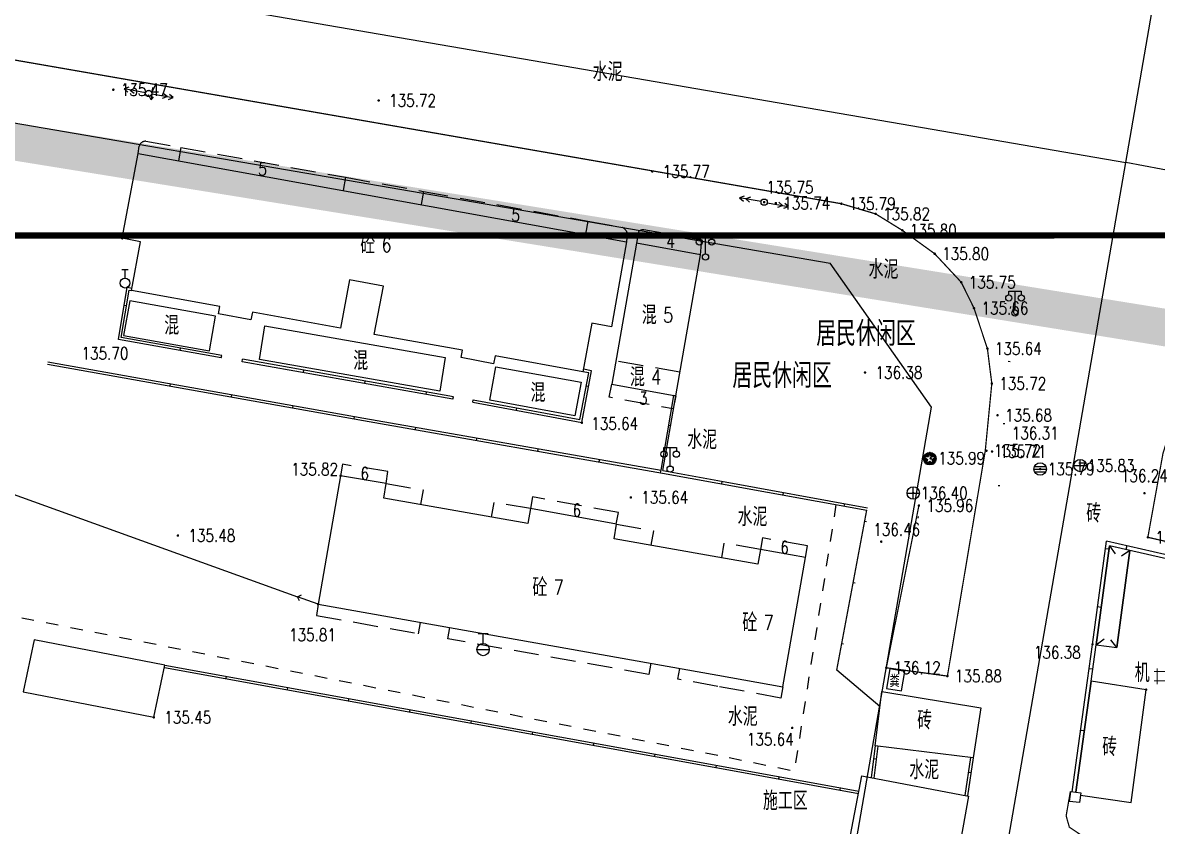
# Model space of a CAD drawing. Extents: x 529262 to 576451, y 2694391 to 2717535.
# Drawn here: x 563309.2 to 563400.3, y 2710519.3 to 2710583.8 of the extents above; entities that cross this region are included whole.
import ezdxf
from ezdxf.enums import TextEntityAlignment as Align
from ezdxf.xclip import XClip

# ---------------------------------------------------------------- set-up
doc = ezdxf.new("R2010")
doc.units = 0
doc.header["$XCLIPFRAME"] = 0
for name, pattern in [('X2', [10, 8, -2]), ('X5', [3, 2, -1]), ('X6', [2, 1, -1])]:
    doc.linetypes.add(name, pattern=pattern)
for name, color, linetype in [('COMPONENT', 8, 'Continuous'), ('DLDW', 8, 'Continuous'), ('DLSS', 4, 'Continuous'), ('GCD', 8, 'Continuous'), ('GXYZ', 8, 'Continuous'), ('JMD', 8, 'Continuous'), ('PP-COM', 7, 'Continuous'), ('RD-中线', 40, 'Continuous'), ('RD-红线', 7, 'Continuous'), ('ZJ', 7, 'Continuous')]:
    doc.layers.add(name, color=color, linetype=linetype)
doc.layers.add('SXSS', color=5, linetype='Continuous', lineweight=0)
doc.styles.add('HZ', font='rs.shx', dxfattribs={"width": 0.8, "bigfont": 'hztxt.shx'})

# ---------------------------------------------------------------- blocks, each defined once
blk = doc.blocks.new('A$C19FD0107')
at = {"layer": 'RD-中线', "color": 8, "linetype": 'Continuous', "flags": 128}
blk.add_lwpolyline([(-7700.147, 15606.145), (-7604.059, 16159.91), (-7604.059, 16159.911), (-7596.391, 16204.105), (-7596.391, 16204.105), (-7583.798, 16276.681, 0.000297), (-7583.737, 16277.033), (-7578.344, 16308.335, -0.000153), (-7578.312, 16308.517), (-7563.369, 16394.933, -0.000362), (-7563.294, 16395.361), (-7551.506, 16462.95, -0.000187), (-7551.467, 16463.171), (-7534.022, 16562.75)], format="xyb", dxfattribs=at)
for points in [[(-8319.852, 16305.853), (-7600.228, 16181.992)], [(-7453.218, 16156.073), (-7578.925, 16177.971), (-7600.228, 16181.992)]]:
    blk.add_lwpolyline(points, dxfattribs=at)
at = {"layer": 'RD-红线', "color": 8, "linetype": 'Continuous', "flags": 128}
for points in [[(-7729.25, 16192.023), (-7623.974, 16173.903)], [(-7643.308, 16003.907), (-7642.452, 16008.839), (-7615.817, 16162.338)]]:
    blk.add_lwpolyline(points, dxfattribs=at)
at = {"layer": 'RD-红线', "color": 8}
blk.add_lwpolyline([(-7615.817, 16162.338), (-7623.974, 16173.903, 0.414611)], format="xyb", dxfattribs=at)
blk = doc.blocks.new('gc097')
at = {"color": 8}
for p, q in [((-1, 2.9), (-1, 3.5)), ((-1, 3.5), (1, 3.5)), ((0, 0.5), (0, 3.5)), ((1, 3.5), (1, 2.9))]:
    blk.add_line(p, q, dxfattribs=at)
for centre in [(-1, 2.4), (1, 2.4), (0, 0)]:
    blk.add_circle(centre, 0.5, dxfattribs=at)
blk = doc.blocks.new('gc146')
for p, q in [((-1.25, 0.75), (1.25, 0.75)), ((-0.75, -1.25), (-0.75, 1.25)), ((0.75, -1.25), (0.75, 1.25)), ((-1.25, -0.75), (1.25, -0.75))]:
    blk.add_line(p, q)
blk = doc.blocks.new('gc013a')
at = {"linetype": 'Continuous'}
blk.add_line((0.5, 0), (4, 0), dxfattribs=at)
at = {"linetype": 'Continuous', "flags": 128}
for points in [[(2.31, -0.4), (3, 0), (2.31, 0.4)], [(3.31, -0.4), (4, 0), (3.31, 0.4)]]:
    blk.add_lwpolyline(points, dxfattribs=at)
blk = doc.blocks.new('gc170')
at = {"color": 8, "linetype": 'Continuous'}
blk.add_circle((0, 0), 0.5, dxfattribs=at)
blk = doc.blocks.new('GC200')
at = {"linetype": 'Continuous', "const_width": 0.2, "flags": 128}
blk.add_lwpolyline([(-0.1, 0, 1), (0.1, 0, 1)], format="xyb", close=True, dxfattribs=at)
blk = doc.blocks.new('gc134')
for p, q in [((-0.5, 2.2), (0.5, 2.2)), ((0, 0.8), (0, 2.2))]:
    blk.add_line(p, q)
blk.add_circle((0, 0), 0.8)
blk = doc.blocks.new('gc232')
for p, q in [((0.5, 1), (0.5, -1)), ((0.5, -1), (0.19, -0.46)), ((0.5, -1), (0.81, -0.46))]:
    blk.add_line(p, q)
blk.add_circle((0, 0), 0.5)
blk = doc.blocks.new('gc133')
for p, q in [((-0.8, 2.6), (0.8, 2.6)), ((0, 1), (0, 2.6)), ((-1, 0), (1, 0))]:
    blk.add_line(p, q)
blk.add_circle((0, 0), 1)
blk = doc.blocks.new('gc013b')
at = {"linetype": 'Continuous'}
blk.add_line((0.5, 0), (4, 0), dxfattribs=at)
at = {"linetype": 'Continuous', "flags": 128}
blk.add_lwpolyline([(3.5, 0.5), (4, 0), (3.5, -0.5)], dxfattribs=at)
blk = doc.blocks.new('gcbj0102')
for p, q in [((-1, 0), (1, 0)), ((0, -1), (0, 1))]:
    blk.add_line(p, q)
blk.add_circle((0, 0), 1)
blk = doc.blocks.new('gcbj0103')
for p, q in [((-1, 0), (1, 0)), ((-0.9, 0.43), (0.9, 0.43)), ((-0.88, -0.47), (0.88, -0.47))]:
    blk.add_line(p, q)
blk.add_circle((0, 0), 1)
blk = doc.blocks.new('*U11')
at = {"linetype": 'Continuous'}
for points in [[(-1.14, -0.07), (-0.87, -0.76), (-1.13, 0.09)], [(-1.13, 0.09), (-0.73, -0.88), (-1.09, 0.24)], [(-0.73, -0.88), (-1.13, 0.09), (-0.87, -0.76)], [(-0.36, 0.24), (-0.55, 0.84), (-1.09, 0.24)], [(-0.73, 0.74), (-1.09, 0.24), (-0.55, 0.84)], [(-1.09, 0.24), (-0.73, 0.74), (-1.01, 0.43)], [(-0.5, -0.19), (-1.09, 0.24), (-0.73, -0.88)], [(-0.88, 0.6), (-1.01, 0.43), (-0.73, 0.74)], [(-0.55, 0.84), (-0.36, 0.24), (-0.35, 0.91)], [(-0.14, 0.93), (-0.35, 0.91), (-0.36, 0.24)], [(-0.14, 0.93), (0.09, 0.24), (0.07, 0.91)], [(0.81, 0.24), (0.07, 0.91), (0.09, 0.24)], [(0.07, 0.91), (0.81, 0.24), (0.27, 0.84)], [(0.22, -0.19), (0.45, -0.88), (0.81, 0.24)], [(0.73, 0.43), (0.27, 0.84), (0.81, 0.24)], [(0.27, 0.84), (0.73, 0.43), (0.45, 0.74)], [(0.6, 0.6), (0.45, 0.74), (0.73, 0.43)], [(0.59, -0.76), (0.81, 0.24), (0.45, -0.88)], [(0.81, 0.24), (0.59, -0.76), (0.85, 0.09)], [(0.7, -0.61), (0.85, 0.09), (0.59, -0.76)], [(0.85, 0.09), (0.7, -0.61), (0.86, -0.07)], [(-0.87, -0.76), (-1.14, -0.07), (-0.98, -0.61)], [(-1.12, -0.26), (-0.98, -0.61), (-1.14, -0.07)], [(-0.98, -0.61), (-1.12, -0.26), (-1.07, -0.44)], [(-0.73, -0.88), (-0.55, -0.98), (-0.14, -0.45)], [(-0.35, -1.05), (-0.14, -0.45), (-0.55, -0.98)], [(-0.14, -0.45), (-0.35, -1.05), (0.45, -0.88)], [(-0.14, -1.07), (0.45, -0.88), (-0.35, -1.05)], [(0.45, -0.88), (-0.14, -1.07), (0.27, -0.98)], [(0.07, -1.05), (0.27, -0.98), (-0.14, -1.07)], [(0.79, -0.44), (0.86, -0.07), (0.7, -0.61)], [(0.86, -0.07), (0.79, -0.44), (0.84, -0.26)]]:
    blk.add_solid(points, dxfattribs=at)
blk = doc.blocks.new('gcbj0112')
at = {"linetype": 'Continuous'}
for p, q in [((-1.09, 0.24), (-0.5, -0.19)), ((-0.36, 0.24), (-1.09, 0.24)), ((-0.14, 0.93), (-0.36, 0.24)), ((0.09, 0.24), (-0.14, 0.93)), ((0.81, 0.24), (0.09, 0.24)), ((0.22, -0.19), (0.81, 0.24)), ((-0.5, -0.19), (-0.73, -0.88)), ((-0.73, -0.88), (-0.14, -0.45)), ((-0.14, -0.45), (0.45, -0.88)), ((0.45, -0.88), (0.22, -0.19))]:
    blk.add_line(p, q, dxfattribs=at)
blk.add_circle((-0.14, -0.07), 1, dxfattribs=at)
for p in [(-1.09, 0.24), (-0.14, 0.93), (0.81, 0.24), (-0.73, -0.88), (0.45, -0.88)]:
    blk.add_point(p, dxfattribs=at)
blk.add_blockref('*U11', (0, 0), dxfattribs=at)

msp = doc.modelspace()

# ---------------------------------------------------------------- hatches: boundary and pattern name
at = {"layer": 'DLDW', "linetype": 'Continuous'}
h = msp.add_hatch(dxfattribs=at)
h.set_pattern_fill('1061', color=256, scale=0.5, style=0)
h.set_pattern_definition([(0, (114.99765, 2.56804), (0.5, 0.5), [0, -1]), (0, (115.49765, 3.06804), (0.5, 0.5), [0, -1])])
h.paths.add_polyline_path([(563380.02, 2710531.723), (563378.805, 2710531.92), (563378.544, 2710530.362), (563379.759, 2710530.165)])

# ---------------------------------------------------------------- linework, layer by layer
at = {"const_width": 0.5}
msp.add_lwpolyline([(563084.122, 2711138.263), (562931.285, 2711138.054), (562931.608, 2710566.673), (563463.398, 2710566.758), (563463.263, 2710638.911), (563709.007, 2710638.866), (563708.877, 2711077.419), (563083.998, 2711074.669), (563084.122, 2711138.263)], dxfattribs=at)
at = {"layer": 'DLDW', "linetype": 'Continuous', "flags": 128}
msp.add_lwpolyline([(563380.02, 2710531.723), (563378.805, 2710531.92), (563378.544, 2710530.362), (563379.759, 2710530.165)], close=True, dxfattribs=at)
at = {"layer": 'DLSS', "linetype": 'Continuous', "const_width": 0.1, "flags": 128}
msp.add_lwpolyline([(563271.684, 2710587.232), (563374.921, 2710569.291)], dxfattribs=at)
at = {"layer": 'DLSS', "linetype": 'Continuous', "const_width": 0.1, "elevation": 24.543, "flags": 128}
for points in [[(563381.152, 2710545.045), (563378.533, 2710532.016), (563383.443, 2710531.351), (563386.484, 2710549.457), (563387.009, 2710554.847), (563386.654, 2710557.651), (563385.577, 2710560.902), (563384.555, 2710562.98), (563382.417, 2710565.275), (563379.82, 2710567.153), (563377.676, 2710568.473), (563374.921, 2710569.291)], [(563413.133, 2710561.576), (563409.407, 2710560.409), (563406.933, 2710559.205), (563404.543, 2710556.871), (563403.41, 2710554.7), (563401.475, 2710551.51), (563400.763, 2710549.256), (563399.544, 2710542.497), (563404.46, 2710541.374)]]:
    msp.add_lwpolyline(points, dxfattribs=at)
at = {"layer": 'DLSS', "linetype": 'X6'}
msp.add_lwpolyline([(563364.998, 2710524.961), (563308.129, 2710536.199), (563302.259, 2710537.34), (563305.888, 2710557.386)], dxfattribs=at)
at = {"layer": 'DLSS', "linetype": 'X6', "elevation": 135.826, "flags": 128}
msp.add_lwpolyline([(563374.49, 2710545.121), (563371.136, 2710523.713), (563364.998, 2710524.961)], dxfattribs=at)
at = {"layer": 'DLSS', "linetype": 'X2', "const_width": 0.1, "elevation": 136.422, "flags": 128}
msp.add_lwpolyline([(563393.316, 2710522.076), (563392.981, 2710520.124), (563393.237, 2710519.215), (563395.717, 2710517.551), (563403.458, 2710512.484), (563411.151, 2710508.76), (563416.179, 2710506.886), (563428.173, 2710502.568)], dxfattribs=at)
at = {"layer": 'GXYZ', "linetype": 'Continuous'}
msp.add_line((563303.15, 2710547.84), (563331.247, 2710537.715), dxfattribs=at)
at = {"layer": 'JMD', "linetype": 'Continuous'}
for p, q in [((563317.307, 2710561.141), (563317.493, 2710561.11)), ((563388.167, 2710561.249), (563388.018, 2710561.269)), ((563388.509, 2710561.022), (563388.489, 2710560.873)), ((563388.821, 2710560.76), (563388.671, 2710560.772)), ((563321.808, 2710557.494), (563321.841, 2710557.68)), ((563325.116, 2710556.902), (563325.149, 2710557.088)), ((563326.795, 2710556.596), (563326.83, 2710556.793)), ((563388.478, 2710556.592), (563388.328, 2710556.604)), ((563331.717, 2710555.719), (563331.752, 2710555.916)), ((563321.019, 2710554.845, 135.826), (563320.984, 2710554.648, 135.826)), ((563336.639, 2710554.841), (563336.675, 2710555.038)), ((563325.942, 2710553.967, 135.826), (563325.906, 2710553.77, 135.826)), ((563341.562, 2710553.964), (563341.597, 2710554.161)), ((563343.722, 2710553.579), (563343.757, 2710553.776)), ((563354.621, 2710554.604), (563354.424, 2710554.641)), ((563361.617, 2710553.849), (563361.469, 2710553.875)), ((563330.864, 2710553.089, 135.826), (563330.829, 2710552.892, 135.826)), ((563345.323, 2710553.342), (563345.359, 2710553.539)), ((563348.825, 2710552.693), (563348.861, 2710552.89)), ((563335.786, 2710552.211, 135.826), (563335.751, 2710552.014, 135.826)), ((563340.71, 2710551.344, 135.826), (563340.676, 2710551.147, 135.826)), ((563361.203, 2710551.45), (563361.055, 2710551.476)), ((563388.068, 2710551.609), (563387.918, 2710551.621)), ((563345.635, 2710550.478, 135.826), (563345.6, 2710550.281, 135.826)), ((563350.559, 2710549.613, 135.826), (563350.525, 2710549.416, 135.826)), ((563355.484, 2710548.748, 135.826), (563355.449, 2710548.551, 135.826)), ((563360.409, 2710547.883, 135.826), (563360.374, 2710547.686, 135.826)), ((563365.328, 2710546.99, 135.826), (563365.292, 2710546.793, 135.826)), ((563387.658, 2710546.626), (563387.509, 2710546.638)), ((563370.248, 2710546.096, 135.826), (563370.212, 2710545.899, 135.826)), ((563375.167, 2710545.202, 135.826), (563375.131, 2710545.005, 135.826)), ((563376.952, 2710543.732), (563376.804, 2710543.759)), ((563381.098, 2710544.031), (563381.123, 2710544.179)), ((563396.132, 2710541.601, 136.561), (563396.429, 2710541.561, 136.561)), ((563396.463, 2710541.817), (563396.919, 2710541.159)), ((563398.098, 2710541.443), (563397.44, 2710540.987)), ((563397.844, 2710541.809), (563397.778, 2710541.516)), ((563376.027, 2710538.818), (563375.88, 2710538.845)), ((563395.503, 2710536.926, 136.561), (563395.801, 2710536.886, 136.561)), ((563375.103, 2710533.904), (563374.956, 2710533.932)), ((563395.394, 2710533.856), (563396.03, 2710534.342)), ((563397.049, 2710533.635), (563396.564, 2710534.271)), ((563394.828, 2710531.972, 136.561), (563395.125, 2710531.93, 136.561)), ((563325.51, 2710531.342), (563325.475, 2710531.145)), ((563330.43, 2710530.449), (563330.394, 2710530.252)), ((563335.35, 2710529.556), (563335.314, 2710529.36)), ((563340.269, 2710528.663), (563340.233, 2710528.467)), ((563345.189, 2710527.77), (563345.153, 2710527.574)), ((563350.108, 2710526.878), (563350.073, 2710526.681)), ((563394.148, 2710527.018, 136.561), (563394.446, 2710526.977, 136.561)), ((563355.028, 2710525.985), (563354.992, 2710525.788)), ((563359.948, 2710525.092), (563359.912, 2710524.895)), ((563377.517, 2710524.735), (563377.716, 2710524.711)), ((563364.867, 2710524.199), (563364.832, 2710524.002)), ((563369.917, 2710523.282, -527.381), (563369.882, 2710523.085, -527.381)), ((563385.321, 2710523.567, -527.844), (563385.124, 2710523.596, -527.844)), ((563374.837, 2710522.389, -527.381), (563374.801, 2710522.193, -527.381))]:
    msp.add_line(p, q, dxfattribs=at)
at = {"layer": 'JMD', "linetype": 'X5'}
for points, elevation in [([(563318.431, 2710573.331), (563318.52, 2710573.921, -0.324243), (563319.048, 2710574.318), (563321.857, 2710573.814), (563321.664, 2710572.746)], 135.848), ([(563363.603, 2710565.184), (563363.699, 2710566.097, 0.336231), (563363.523, 2710566.388), (563359.063, 2710567.193, 0.202214), (563358.64, 2710567.05), (563358.469, 2710566.121)], 136.324)]:
    msp.add_lwpolyline(points, format="xyb", dxfattribs=dict(at, elevation=elevation))
for points in [[(563321.857, 2710573.814), (563335.088, 2710571.416), (563334.895, 2710570.353)], [(563335.088, 2710571.416), (563341.352, 2710570.284), (563341.159, 2710569.22)], [(563341.352, 2710570.284), (563354.557, 2710567.892), (563354.365, 2710566.832)], [(563372.042, 2710540.865), (563372.206, 2710541.819), (563368.593, 2710542.443), (563368.433, 2710541.516)], [(563359.625, 2710532.375), (563359.468, 2710531.489), (563343.321, 2710534.336), (563343.482, 2710535.242)]]:
    msp.add_lwpolyline(points, dxfattribs=at)
at = {"layer": 'JMD', "linetype": 'Continuous', "flags": 128}
msp.add_lwpolyline([(563356.466, 2710559.401), (563354.87, 2710559.69), (563354.166, 2710555.796), (563347.101, 2710557.061), (563346.987, 2710556.422), (563344.379, 2710556.928), (563344.486, 2710557.529), (563337.405, 2710558.797), (563338.138, 2710562.674), (563335.415, 2710563.165), (563334.682, 2710559.288), (563327.607, 2710560.567), (563327.498, 2710559.964), (563324.885, 2710560.45), (563324.991, 2710561.04), (563317.913, 2710562.319), (563318.636, 2710566.242), (563317.154, 2710566.512), (563318.431, 2710573.331), (563357.669, 2710566.234), (563356.466, 2710559.401)], close=True, dxfattribs=at)
at = {"layer": 'JMD', "linetype": 'X5'}
msp.add_lwpolyline([(563354.557, 2710567.892), (563357.312, 2710567.392, -0.204753), (563357.729, 2710566.944), (563357.669, 2710566.234)], format="xyb", dxfattribs=at)
at = {"layer": 'JMD', "linetype": 'Continuous'}
for points in [[(563356.483, 2710554.786), (563361.617, 2710553.849), (563363.603, 2710565.184), (563358.469, 2710566.121)], [(563310.081, 2710534.273), (563309.186, 2710530.076), (563319.696, 2710528.038), (563320.591, 2710532.235)]]:
    msp.add_lwpolyline(points, close=True, dxfattribs=at)
at = {"layer": 'JMD', "linetype": 'Continuous', "flags": 128}
for points in [[(563316.847, 2710558.381), (563317.547, 2710562.579), (563317.947, 2710562.505)], [(563317.064, 2710558.534), (563317.701, 2710562.358), (563317.913, 2710562.319)], [(563325.116, 2710556.902), (563316.847, 2710558.381)], [(563325.149, 2710557.088), (563317.064, 2710558.534)], [(563343.722, 2710553.579), (563326.795, 2710556.596)], [(563343.757, 2710553.776), (563326.83, 2710556.793)], [(563353.918, 2710551.953), (563354.626, 2710555.709), (563354.164, 2710555.796)], [(563354.078, 2710551.72), (563354.859, 2710555.869), (563354.201, 2710555.993)], [(563345.323, 2710553.342), (563345.323, 2710553.342), (563354.078, 2710551.72)], [(563345.359, 2710553.539), (563353.918, 2710551.953)], [(563422.119, 2710535.859), (563414.954, 2710537.899), (563396.21, 2710542.182)], [(563422.036, 2710535.571), (563414.879, 2710537.608), (563396.463, 2710541.817)], [(563377.643, 2710525.758), (563377.329, 2710523.2)], [(563377.841, 2710525.734), (563377.526, 2710523.162)]]:
    msp.add_lwpolyline(points, dxfattribs=at)
for points, elevation in [([(563324.638, 2710560.264), (563317.765, 2710561.493), (563317.267, 2710558.711), (563324.164, 2710557.477), (563324.638, 2710560.264)], 135.924), ([(563328.172, 2710556.781), (563328.622, 2710559.494), (563343.107, 2710556.936), (563342.657, 2710554.223)], 135.822), ([(563354.013, 2710554.953), (563353.522, 2710552.24), (563346.678, 2710553.507), (563347.175, 2710556.19)], -523.796), ([(563398.098, 2710541.443), (563396.463, 2710541.817), (563395.394, 2710533.856), (563397.049, 2710533.635)], 0.091), ([(563378.177, 2710530.119), (563386.128, 2710528.791), (563385.502, 2710524.796), (563377.643, 2710525.758)], -527.844), ([(563394.988, 2710530.948), (563393.77, 2710522.026), (563394.159, 2710521.976), (563394.131, 2710521.786), (563398.213, 2710521.183), (563399.41, 2710530.258)], 136.561), ([(563393.363, 2710522.078), (563394.159, 2710521.976), (563394.044, 2710521.185), (563393.248, 2710521.287)], 136.576)]:
    msp.add_lwpolyline(points, close=True, dxfattribs=dict(at, elevation=elevation))
for points, elevation in [([(563311.175, 2710556.601), (563336.559, 2710552.073), (563360.435, 2710547.878)], 135.826), ([(563311.144, 2710556.403), (563336.524, 2710551.876), (563360.547, 2710547.655), (563364.998, 2710546.846)], 135.826), ([(563364.998, 2710540.907), (563356.667, 2710542.377), (563356.856, 2710543.551), (563349.96, 2710544.8), (563349.748, 2710543.598), (563338.17, 2710545.64), (563338.351, 2710546.83), (563334.698, 2710547.44), (563332.894, 2710537.122), (563364.998, 2710531.421)], -524.466), ([(563360.583, 2710547.852), (563364.998, 2710547.05)], 135.826), ([(563364.998, 2710547.05), (563377.012, 2710544.866)], 135.826), ([(563364.998, 2710546.846), (563376.975, 2710544.67)], 135.826), ([(563393.472, 2710522.064), (563394.691, 2710530.989), (563395.097, 2710533.897), (563396.21, 2710542.182)], 136.561), ([(563364.998, 2710531.421), (563370.231, 2710530.492), (563372.042, 2710540.865), (563368.433, 2710541.516), (563368.225, 2710540.338), (563364.998, 2710540.907)], -524.466), ([(563393.77, 2710522.026), (563394.988, 2710530.948), (563395.394, 2710533.856), (563396.463, 2710541.817)], 136.561), ([(563385.303, 2710524.82), (563384.855, 2710521.762)], -527.844), ([(563385.502, 2710524.796), (563385.051, 2710521.724)], -527.844), ([(563364.998, 2710524.175), (563376.336, 2710522.117)], -527.381), ([(563364.998, 2710523.972), (563376.298, 2710521.921)], -527.381), ([(563375.415, 2710517.303), (563376.571, 2710523.345), (563385.146, 2710521.706), (563383.898, 2710514.825)], -527.381)]:
    msp.add_lwpolyline(points, dxfattribs=dict(at, elevation=elevation))
at = {"layer": 'JMD', "linetype": 'X5', "elevation": 136.385, "flags": 128}
msp.add_lwpolyline([(563361.95, 2710555.753), (563356.81, 2710556.653)], dxfattribs=at)
at = {"layer": 'JMD', "linetype": 'X5', "flags": 128}
msp.add_lwpolyline([(563361.617, 2710553.849), (563361.41, 2710552.815), (563356.276, 2710553.752), (563356.483, 2710554.786)], dxfattribs=at)
at = {"layer": 'JMD', "linetype": 'Continuous'}
for points in [[(563360.435, 2710547.878), (563361.469, 2710553.875)], [(563360.583, 2710547.852), (563361.617, 2710553.849)], [(563378.027, 2710528.9), (563374.56, 2710531.829), (563376.975, 2710544.67)]]:
    msp.add_lwpolyline(points, dxfattribs=at)
at = {"layer": 'JMD', "linetype": 'X5'}
for points, elevation in [([(563338.351, 2710546.83), (563338.501, 2710547.778), (563334.844, 2710548.359), (563334.698, 2710547.44)], -519.535), ([(563338.351, 2710546.83), (563341.317, 2710546.304), (563341.108, 2710545.122)], -519.535), ([(563356.843, 2710543.553), (563357.013, 2710544.488), (563350.117, 2710545.742), (563349.947, 2710544.802)], 136.747), ([(563349.96, 2710544.8), (563347.01, 2710545.303), (563346.801, 2710544.117)], -525.735), ([(563356.856, 2710543.551), (563359.827, 2710543.019), (563359.621, 2710541.856)], -526.031), ([(563368.433, 2710541.516), (563365.494, 2710542.033), (563365.286, 2710540.857)], -525.52), ([(563332.894, 2710537.122), (563332.764, 2710536.229), (563340.968, 2710534.755), (563341.128, 2710535.66)], 135.81), ([(563364.998, 2710530.516), (563361.799, 2710531.104), (563361.951, 2710531.962)], -527.679), ([(563370.231, 2710530.492), (563370.064, 2710529.586), (563364.998, 2710530.516)], -527.679)]:
    msp.add_lwpolyline(points, dxfattribs=dict(at, elevation=elevation))
at = {"layer": 'JMD', "linetype": 'Continuous', "elevation": 0.091}
msp.add_lwpolyline([(563398.098, 2710541.443), (563397.049, 2710533.635)], dxfattribs=at)
at = {"layer": 'JMD', "linetype": 'Continuous', "ltscale": 0.2, "flags": 128}
for points in [[(563320.549, 2710532.039), (563364.998, 2710523.972)], [(563320.591, 2710532.235), (563364.998, 2710524.175)]]:
    msp.add_lwpolyline(points, dxfattribs=at)
at = {"layer": 'PP-COM', "color": 8, "const_width": 3}
msp.add_lwpolyline([(563417.341, 2710556.693), (562978.055, 2710627.629), (563025.329, 2710860.726), (563456.913, 2710785.203), (563417.116, 2710556.733)], dxfattribs=at)

# ---------------------------------------------------------------- block references
at = {"layer": 'COMPONENT', "linetype": 'Continuous', "xscale": 0.5, "yscale": 0.5}
for name, p in [('gcbj0112', (563382.097, 2710548.844, 135.993)), ('gcbj0103', (563390.895, 2710547.979, 135.788)), ('gcbj0102', (563394.104, 2710548.258, 135.83)), ('gcbj0102', (563380.699, 2710546.053, 136.402))]:
    msp.add_blockref(name, p, dxfattribs=at)
at = {"layer": 'DLDW', "color": 252, "linetype": 'Continuous', "xscale": 0.5, "yscale": 0.5, "zscale": 0.5}
for p in [(563364.011, 2710565.006), (563388.873, 2710560.514)]:
    msp.add_blockref('gc097', p, dxfattribs=at)
at = {"layer": 'DLDW', "linetype": 'Continuous', "xscale": 0.5, "yscale": 0.5, "zscale": 0.5}
for p in [(563364.011, 2710565.006), (563361.172, 2710547.973)]:
    msp.add_blockref('gc097', p, dxfattribs=at)
at = {"layer": 'GCD', "linetype": 'Continuous'}
ref = msp.add_blockref('GC200', (563316.439, 2710578.447, 135.473), dxfattribs=dict(at, xscale=0.5, yscale=0.5, zscale=0.5))
ref.add_attrib('height', '135.47', dxfattribs={"linetype": 'Continuous', "height": 1, "style": 'HZ', "width": 0.8}).set_placement((563317.039, 2710578.447, 135.473), align=Align.MIDDLE_LEFT)
at = {"layer": 'GCD', "linetype": 'Continuous', "xscale": 0.5, "yscale": 0.5, "zscale": 0.5}
for p in [(563337.753, 2710577.581, 135.72), (563359.735, 2710571.879, 135.77), (563334.698, 2710547.44, 135.821), (563399.271, 2710546.035, 136.243), (563378.128, 2710542.147, 136.464), (563399.41, 2710530.258, 137.073), (563370.978, 2710527.189, 135.638)]:
    msp.add_blockref('GC200', p, dxfattribs=at)
at = {"layer": 'GCD', "linetype": 'Continuous', "xscale": 0.5, "yscale": 0.5}
for p in [(563368.722, 2710569.414, 135.754), (563317.154, 2710566.512, 135.8), (563376.825, 2710555.728, 136.378), (563354.08, 2710551.7, 135.64), (563358.012, 2710545.699, 135.64), (563321.629, 2710542.637, 135.476), (563332.894, 2710537.122, 135.81), (563395.097, 2710533.897, 136.381), (563319.696, 2710528.038, 135.448)]:
    msp.add_blockref('GC200', p, dxfattribs=at)
at = {"layer": 'GCD', "linetype": 'Continuous'}
ref = msp.add_blockref('GC200', (563369.659, 2710569.336, 135.74), dxfattribs=dict(at, xscale=0.5, yscale=0.5, zscale=0.5))
ref.add_attrib('height', '135.74', dxfattribs={"linetype": 'Continuous', "height": 1, "style": 'HZ', "width": 0.8}).set_placement((563370.259, 2710569.336, 135.74), align=Align.MIDDLE_LEFT)
ref = msp.add_blockref('GC200', (563374.921, 2710569.291, 135.79), dxfattribs=dict(at, xscale=0.5, yscale=0.5, zscale=0.5))
ref.add_attrib('height', '135.79', dxfattribs={"linetype": 'Continuous', "height": 1, "style": 'HZ', "width": 0.8}).set_placement((563375.521, 2710569.291, 135.79), align=Align.MIDDLE_LEFT)
ref = msp.add_blockref('GC200', (563377.676, 2710568.473, 135.821), dxfattribs=dict(at, xscale=0.5, yscale=0.5, zscale=0.5))
ref.add_attrib('height', '135.82', dxfattribs={"linetype": 'Continuous', "height": 1, "style": 'HZ', "width": 0.8}).set_placement((563378.276, 2710568.473, 135.821), align=Align.MIDDLE_LEFT)
ref = msp.add_blockref('GC200', (563379.82, 2710567.153, 135.799), dxfattribs=dict(at, xscale=0.5, yscale=0.5, zscale=0.5))
ref.add_attrib('height', '135.80', dxfattribs={"linetype": 'Continuous', "height": 1, "style": 'HZ', "width": 0.8}).set_placement((563380.42, 2710567.153, 135.799), align=Align.MIDDLE_LEFT)
ref = msp.add_blockref('GC200', (563382.417, 2710565.275, 135.803), dxfattribs=dict(at, xscale=0.5, yscale=0.5, zscale=0.5))
ref.add_attrib('height', '135.80', dxfattribs={"linetype": 'Continuous', "height": 1, "style": 'HZ', "width": 0.8}).set_placement((563383.017, 2710565.275, 135.803), align=Align.MIDDLE_LEFT)
ref = msp.add_blockref('GC200', (563384.555, 2710562.98, 135.751), dxfattribs=dict(at, xscale=0.5, yscale=0.5, zscale=0.5))
ref.add_attrib('height', '135.75', dxfattribs={"linetype": 'Continuous', "height": 1, "style": 'HZ', "width": 0.8}).set_placement((563385.155, 2710562.98, 135.751), align=Align.MIDDLE_LEFT)
ref = msp.add_blockref('GC200', (563385.577, 2710560.902, 135.663), dxfattribs=dict(at, xscale=0.5, yscale=0.5, zscale=0.5))
ref.add_attrib('height', '135.66', dxfattribs={"linetype": 'Continuous', "height": 1, "style": 'HZ', "width": 0.8}).set_placement((563386.177, 2710560.902, 135.663), align=Align.MIDDLE_LEFT)
ref = msp.add_blockref('GC200', (563386.654, 2710557.651, 135.636), dxfattribs=dict(at, xscale=0.5, yscale=0.5, zscale=0.5))
ref.add_attrib('height', '135.64', dxfattribs={"linetype": 'Continuous', "height": 1, "style": 'HZ', "width": 0.8}).set_placement((563387.254, 2710557.651, 135.636), align=Align.MIDDLE_LEFT)
ref = msp.add_blockref('GC200', (563387.009, 2710554.847, 135.721), dxfattribs=dict(at, xscale=0.5, yscale=0.5, zscale=0.5))
ref.add_attrib('height', '135.72', dxfattribs={"linetype": 'Continuous', "height": 1, "style": 'HZ', "width": 0.8}).set_placement((563387.609, 2710554.847, 135.721), align=Align.MIDDLE_LEFT)
ref = msp.add_blockref('GC200', (563387.469, 2710552.297, 135.676), dxfattribs=dict(at, xscale=0.5, yscale=0.5, zscale=0.5))
ref.add_attrib('height', '135.68', dxfattribs={"linetype": 'Continuous', "height": 1, "style": 'HZ', "width": 0.8}).set_placement((563388.069, 2710552.297, 135.676), align=Align.MIDDLE_LEFT)
ref = msp.add_blockref('GC200', (563382.097, 2710548.844, 135.993), dxfattribs=dict(at, xscale=0.5, yscale=0.5, zscale=0.5))
ref.add_attrib('height', '135.99', dxfattribs={"linetype": 'Continuous', "height": 1, "style": 'HZ', "width": 0.8}).set_placement((563382.697, 2710548.844, 135.993), align=Align.MIDDLE_LEFT)
ref = msp.add_blockref('GC200', (563386.577, 2710549.45, 135.718), dxfattribs=dict(at, xscale=0.5, yscale=0.5, zscale=0.5))
ref.add_attrib('height', '135.72', dxfattribs={"linetype": 'Continuous', "height": 1, "style": 'HZ', "width": 0.8}).set_placement((563387.177, 2710549.45, 135.718), align=Align.MIDDLE_LEFT)
ref = msp.add_blockref('GC200', (563387.029, 2710549.385, 135.709), dxfattribs=dict(at, xscale=0.5, yscale=0.5, zscale=0.5))
ref.add_attrib('height', '135.71', dxfattribs={"linetype": 'Continuous', "height": 1, "style": 'HZ', "width": 0.8}).set_placement((563387.629, 2710549.385, 135.709), align=Align.MIDDLE_LEFT)
ref = msp.add_blockref('GC200', (563390.895, 2710547.979, 135.788), dxfattribs=dict(at, xscale=0.5, yscale=0.5, zscale=0.5))
ref.add_attrib('height', '135.79', dxfattribs={"linetype": 'Continuous', "height": 1, "style": 'HZ', "width": 0.8}).set_placement((563391.495, 2710547.979, 135.788), align=Align.MIDDLE_LEFT)
ref = msp.add_blockref('GC200', (563394.104, 2710548.258, 135.83), dxfattribs=dict(at, xscale=0.5, yscale=0.5, zscale=0.5))
ref.add_attrib('height', '135.83', dxfattribs={"linetype": 'Continuous', "height": 1, "style": 'HZ', "width": 0.8}).set_placement((563394.704, 2710548.258, 135.83), align=Align.MIDDLE_LEFT)
ref = msp.add_blockref('GC200', (563380.699, 2710546.053, 136.402), dxfattribs=dict(at, xscale=0.5, yscale=0.5, zscale=0.5))
ref.add_attrib('height', '136.40', dxfattribs={"linetype": 'Continuous', "height": 1, "style": 'HZ', "width": 0.8}).set_placement((563381.299, 2710546.053, 136.402), align=Align.MIDDLE_LEFT)
ref = msp.add_blockref('GC200', (563381.152, 2710545.045, 135.956), dxfattribs=dict(at, xscale=0.5, yscale=0.5, zscale=0.5))
ref.add_attrib('height', '135.96', dxfattribs={"linetype": 'Continuous', "height": 1, "style": 'HZ', "width": 0.8}).set_placement((563381.752, 2710545.045, 135.956), align=Align.MIDDLE_LEFT)
ref = msp.add_blockref('GC200', (563399.544, 2710542.497, 135.759), dxfattribs=dict(at, xscale=0.5, yscale=0.5, zscale=0.5))
ref.add_attrib('height', '135.76', dxfattribs={"linetype": 'Continuous', "height": 1, "style": 'HZ', "width": 0.8}).set_placement((563400.144, 2710542.497, 135.759), align=Align.MIDDLE_LEFT)
ref = msp.add_blockref('GC200', (563378.533, 2710532.016, 136.124), dxfattribs=dict(at, xscale=0.5, yscale=0.5, zscale=0.5))
ref.add_attrib('height', '136.12', dxfattribs={"linetype": 'Continuous', "height": 1, "style": 'HZ', "width": 0.8}).set_placement((563379.133, 2710532.016, 136.124), align=Align.MIDDLE_LEFT)
ref = msp.add_blockref('GC200', (563383.443, 2710531.351, 135.882), dxfattribs=dict(at, xscale=0.5, yscale=0.5, zscale=0.5))
ref.add_attrib('height', '135.88', dxfattribs={"linetype": 'Continuous', "height": 1, "style": 'HZ', "width": 0.8}).set_placement((563384.043, 2710531.351, 135.882), align=Align.MIDDLE_LEFT)
at = {"layer": 'GXYZ', "linetype": 'Continuous'}
for name, p, xscale, yscale, zscale, rotation in [('gc013a', (563319.283, 2710578.158), 0.5000000000755209, 0.5000000000755209, 0.5000000000755209, 169.8820358578349), ('gc232', (563319.277, 2710578.145), 0.5000000000092291, 0.5000000000092291, 0.5000000000092291, 353.8984713471124), ('gc013a', (563319.283, 2710578.158), 0.4999999999333541, 0.4999999999333541, 0.4999999999333541, 349.9701383492593), ('gc013a', (563368.722, 2710569.414), 0.4999999999333541, 0.4999999999333541, 0.4999999999333541, 169.9701383492594), ('gc013a', (563368.722, 2710569.414), 0.49999999998825, 0.49999999998825, 0.49999999998825, 349.7401467216841)]:
    msp.add_blockref(name, p, dxfattribs=dict(at, xscale=xscale, yscale=yscale, zscale=zscale, rotation=rotation))
at = {"layer": 'GXYZ', "linetype": 'Continuous', "xscale": 0.5, "yscale": 0.5, "zscale": 0.5}
for name, p in [('gc170', (563319.283, 2710578.158)), ('gc170', (563319.283, 2710578.158)), ('gc170', (563319.283, 2710578.158)), ('gc170', (563368.722, 2710569.414)), ('gc170', (563368.722, 2710569.414)), ('gc170', (563368.722, 2710569.414)), ('gc134', (563317.379, 2710562.919, -135.768)), ('gc133', (563346.145, 2710533.48))]:
    msp.add_blockref(name, p, dxfattribs=at)
at = {"layer": 'GXYZ', "linetype": 'Continuous', "ltscale": 0.2, "xscale": 0.4999999999318299, "yscale": 0.4999999999318299, "zscale": 0.4999999999318299, "rotation": 160.1832866816383}
msp.add_blockref('gc013b', (563333.129, 2710537.037), dxfattribs=at)
at = {"layer": 'PP-COM'}
ref = msp.add_blockref('A$C19FD0107', (570997.993, 2694390.603), dxfattribs=at)
XClip(ref).set_block_clipping_path([(-9366.4383134884, 14428.6043910822), (-3328.4480743363, 17452.7484863754)])
at = {"layer": 'SXSS', "color": 8, "linetype": 'Continuous', "xscale": 0.5, "yscale": 0.5, "zscale": 0.5}
msp.add_blockref('gc146', (563400.67, 2710531.332), dxfattribs=at)

# ---------------------------------------------------------------- texts
at = {"layer": 'GCD', "linetype": 'Continuous', "style": 'HZ', "width": 0.8}
for s, p in [('135.72', (563340.478, 2710577.581)), ('135.77', (563362.46, 2710571.879)), ('135.75', (563370.799, 2710570.614)), ('135.70', (563315.769, 2710557.274)), ('136.38', (563379.55, 2710555.728)), ('135.64', (563356.715, 2710551.632)), ('136.31', (563390.497, 2710550.864)), ('135.82', (563332.61, 2710547.959)), ('136.24', (563399.262, 2710547.436)), ('135.64', (563360.737, 2710545.699)), ('135.48', (563324.354, 2710542.637)), ('136.46', (563379.372, 2710543.119)), ('135.81', (563332.437, 2710534.661)), ('136.38', (563392.27, 2710533.254)), ('135.45', (563322.421, 2710528.038)), ('135.64', (563369.217, 2710526.27))]:
    msp.add_text(s, height=1, dxfattribs=at).set_placement(p, align=Align.MIDDLE)
at = {"layer": 'JMD', "linetype": 'Continuous', "style": 'HZ', "width": 0.8}
for s, p in [('砼', (563337.479, 2710565.997)), ('混', (563360.093, 2710560.358)), ('混', (563321.732, 2710559.521)), ('混', (563336.908, 2710556.686)), ('混', (563359.14, 2710555.371)), ('混', (563351.154, 2710554.115)), ('砖', (563395.795, 2710544.427)), ('砼', (563351.305, 2710538.476)), ('砼', (563368.168, 2710535.651)), ('砖', (563382.214, 2710527.807)), ('砖', (563397.075, 2710525.663))]:
    msp.add_text(s, height=1.5, dxfattribs=at).set_placement(p, align=Align.MIDDLE_RIGHT)
for s, p in [('6', (563337.979, 2710565.997)), ('5', (563360.593, 2710560.358)), ('4', (563359.64, 2710555.371)), ('7', (563351.805, 2710538.476)), ('7', (563368.668, 2710535.651))]:
    msp.add_text(s, height=1.2, dxfattribs=at).set_placement(p, align=Align.MIDDLE_LEFT)
at = {"layer": 'ZJ', "color": 8, "linetype": 'Continuous', "style": 'HZ', "width": 0.8}
for s, height, p in [('水泥', 1.5, (563356.151, 2710579.961)), ('5', 1, (563328.427, 2710572.07)), ('5', 1, (563348.755, 2710568.379)), ('4', 1, (563361.206, 2710566.253)), ('水泥', 1.5, (563378.308, 2710564.09)), ('水泥', 1.5, (563378.308, 2710564.09)), ('居民休闲区', 2, (563376.903, 2710558.948)), ('居民休闲区', 2, (563370.165, 2710555.574)), ('3', 1, (563359.013, 2710553.67)), ('水泥', 1.5, (563363.742, 2710550.41)), ('6', 1, (563336.638, 2710547.62)), ('6', 1, (563353.68, 2710544.673)), ('水泥', 1.5, (563367.781, 2710544.217)), ('6', 1, (563370.368, 2710541.69)), ('机', 1.5, (563399.088, 2710531.695)), ('粪', 1, (563379.199, 2710531.004)), ('水泥', 1.5, (563367.001, 2710528.174)), ('水泥', 1.5, (563381.581, 2710523.892)), ('施工区', 1.5, (563370.421, 2710521.421))]:
    msp.add_text(s, height=height, dxfattribs=at).set_placement(p, align=Align.MIDDLE)

doc.saveas('drawing.dxf')
